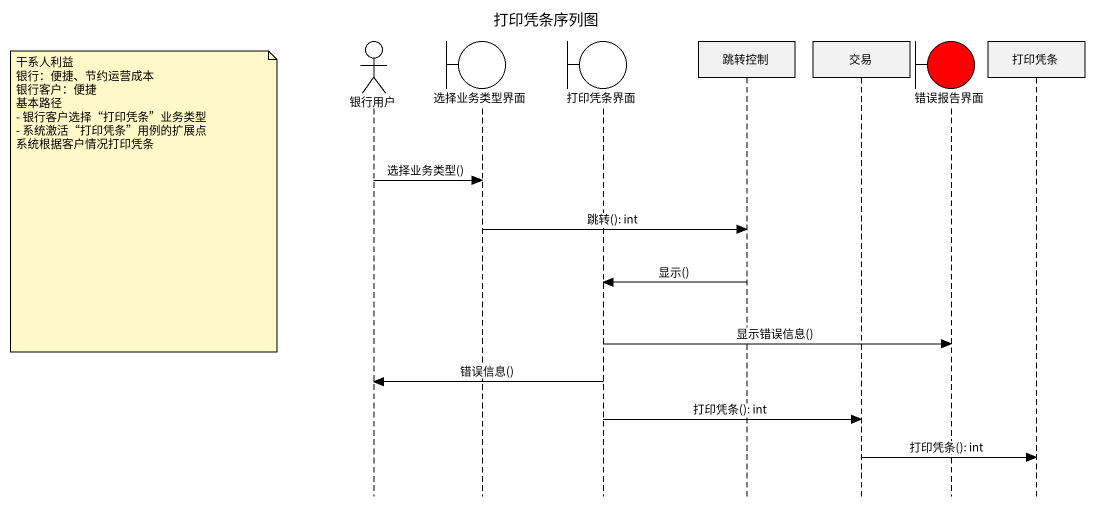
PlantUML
@startuml
title 打印凭条序列图
hide footbox
actor 银行用户
boundary 选择业务类型界面
boundary 打印凭条界面
participant 跳转控制
participant 交易
boundary 错误报告界面 #FF0000
participant 打印凭条

银行用户 -> 选择业务类型界面 : 选择业务类型()
note left of 银行用户
  干系人利益
  银行：便捷、节约运营成本
  银行客户：便捷
  基本路径
  - 银行客户选择“打印凭条”业务类型
  - 系统激活“打印凭条”用例的扩展点
  系统根据客户情况打印凭条
end note
选择业务类型界面 -> 跳转控制 : 跳转(): int
跳转控制 -> 打印凭条界面 : 显示()
打印凭条界面 -> 错误报告界面 : 显示错误信息()
打印凭条界面 -> 银行用户 : 错误信息()
打印凭条界面 -> 交易 : 打印凭条(): int
交易 -> 打印凭条 : 打印凭条(): int
@enduml
